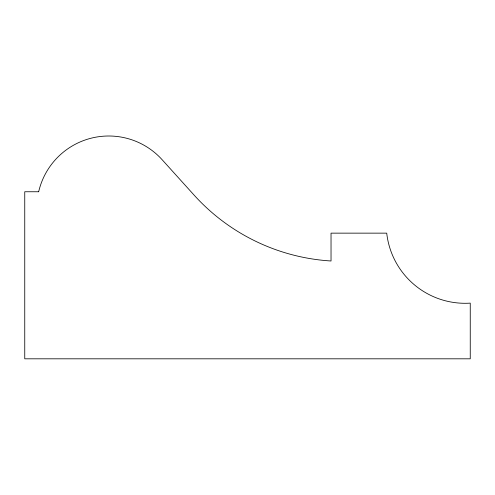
<?xml version="1.0" encoding="UTF-8"?>
<svg xmlns="http://www.w3.org/2000/svg" width="495" height="495" viewBox="0 0 495 495"><rect width="100%" height="100%" fill="white"/><g stroke="black" fill="none" stroke-linecap="round" stroke-linejoin="round"><path stroke-width="0.74" d="M38.672 191.751L24.75 191.751L24.75 358.813L470.25 358.813L470.25 303.126A78.891 78.891 0 0 1 386.719 233.145L331.031 233.145L331.031 260.989A201.143 201.143 0 0 1 194.034 195.042L162.125 159.712A71.924 71.924 0 0 0 38.672 191.751"/></g></svg>
